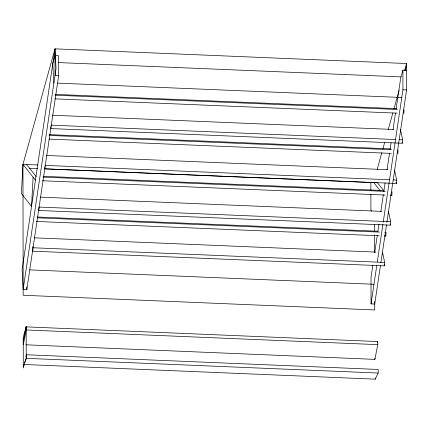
<?xml version="1.0" encoding="UTF-8"?>
<svg xmlns="http://www.w3.org/2000/svg" width="428" height="428" viewBox="0 0 428 428"><rect width="100%" height="100%" fill="white"/><g stroke="black" fill="none" stroke-linecap="round" stroke-linejoin="round"><path stroke-width="0.64" d="M24.492 362.805L26.6 358.354L26.664 354.769L378.224 369.455L378.159 373.039L375.26 379.155L23.7 364.474M375.26 379.155L375.281 377.961M384.553 235.994L385.885 236.047L386.051 232.372L384.719 232.313M390.545 195.291L391.877 195.35L392.043 191.669M397.863 153.668L398.029 149.993M403.855 113.436L404.021 109.755M386.923 222.105L406.6 89.95L406.557 63.526L54.998 48.846L22.962 164.357L21.4 193.59L31.538 206.419L33.1 177.187M382.413 254.088L382.552 252.381L384.654 262.45L384.376 265.863L32.817 251.183L32.833 246.507M38.809 210.48L39.087 207.066L390.646 221.747L390.368 225.165L38.809 210.48L38.547 209.222M44.983 166.524L44.796 168.803L396.355 183.489L396.638 180.07L394.53 170.002L394.391 171.708M50.975 126.292L50.788 128.566L402.347 143.252L402.63 139.833L400.522 129.764L400.383 131.476M388.405 213.39L388.544 211.678L390.646 221.747M23.16 289.36L56.041 68.555L54.998 48.846L22.122 269.651L23.16 289.36L26.825 289.515L58.7 75.419L58.673 55.768L55.009 55.613L52.81 63.547L53.848 83.257M372.879 264.98L371.017 277.467L371.06 303.891L374.719 304.046L380.428 265.718M374.735 252.493L377.282 235.411M377.865 231.468L378.946 224.235M380.802 211.758L383.344 194.686M383.836 191.391L385.109 182.831M387.073 169.654L389.523 153.181M390.111 149.233L391.096 142.642M393.054 129.465L395.509 112.997M396.098 109.044L400.704 78.078L402.909 70.144L406.568 70.299M405.509 70.561L406.557 63.526L404.599 70.588M371.06 303.891L376.833 265.125M377.325 261.829L382.921 224.208M383.221 222.228L402.935 89.794L402.909 70.144M380.92 262.412L386.527 224.748M26.129 326.869L23.246 341.608L23.321 344.69L26.204 329.951L26.129 326.869L377.689 341.549L377.764 344.636L374.88 359.376L25.985 344.802M377.437 342.833L377.689 341.549M377.196 169.413L381.819 152.726M382.889 148.88L384.67 142.46M388.228 129.625L392.856 112.939M393.921 109.092L399.083 90.479M25.873 356.438L26.664 354.769M58.138 62.563L401.036 76.885M58.7 75.419L55.041 75.264L54.998 48.846M402.935 89.794L406.6 89.95M57.555 83.123L401.79 97.498M55.121 94.395L396.676 108.664M55.132 95.182L397.35 109.477M54.966 98.863L397.184 113.158M52.302 115.223L393.851 129.486M51.066 125.153L395.959 139.555M399.292 139.694L402.63 139.833M49.129 134.633L390.684 148.901M49.14 135.419L391.358 149.714M48.974 139.1L391.197 153.39M46.31 155.46L387.859 169.723M374.719 301.403L374.73 309.952L23.171 295.267L22.962 164.357L37.969 164.983M45.079 165.39L389.967 179.792M393.3 179.931L396.638 180.07M29.585 168.252L37.589 168.589M44.929 168.894L377.485 182.783L383.691 190.647M43.142 176.309L384.028 190.551M43.148 177.096L385.371 191.391M42.319 180.75L385.205 195.066M40.318 197.137L381.872 211.4M37.15 217.012L378.036 231.248M37.161 217.799L379.379 232.094M36.327 221.447L379.213 235.769M34.331 237.834L375.88 252.103M33.095 247.764L384.654 262.45M29.746 269.886L373.981 284.267M26.204 329.951L377.764 344.636M26.6 358.354L378.159 373.039M390.807 194.991L391.877 195.35M384.815 235.689L385.885 236.047M373.821 182.633L380.032 190.492M371.723 211.191L370.91 210.159L370.889 194.189M26.627 164.507L36.209 176.641M22.962 164.357L35.444 180.156M402.085 141.994L402.347 143.252M396.093 182.226L396.355 183.489M390.106 223.908L390.368 225.165M384.114 264.606L384.376 265.863M32.555 249.925L32.817 251.183M374.848 358.14L374.88 359.376M374.596 224.309L374.607 231.639M374.612 234.972L374.639 252.301M370.867 182.21L370.878 190.198M26.82 286.872L26.825 289.515M26.172 326.708L23.235 337.296L23.283 368.026L26.22 357.434L26.172 326.708"/></g></svg>
